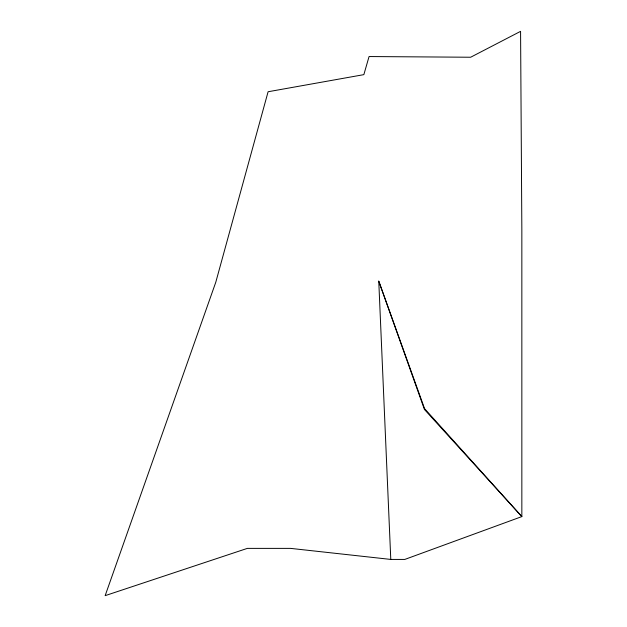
<?xml version="1.0" encoding="UTF-8"?>
<svg xmlns="http://www.w3.org/2000/svg" width="627" height="627" viewBox="0 0 627 627"><rect width="100%" height="100%" fill="white"/><g stroke="black" fill="none" stroke-linecap="round" stroke-linejoin="round"><path stroke-width="0.94" d="M390.786 559.425L404.807 559.425L521.844 516.593L521.844 229.278L520.575 31.35L470.658 57.237L369.06 56.548L363.848 74.644L268.097 91.746L215.782 282.244L105.156 595.65L247.351 548.382L290.575 548.382L390.786 559.425L378.763 281.162L424.557 408.639L521.844 516.593L424.448 409.478L378.763 281.162"/></g></svg>
